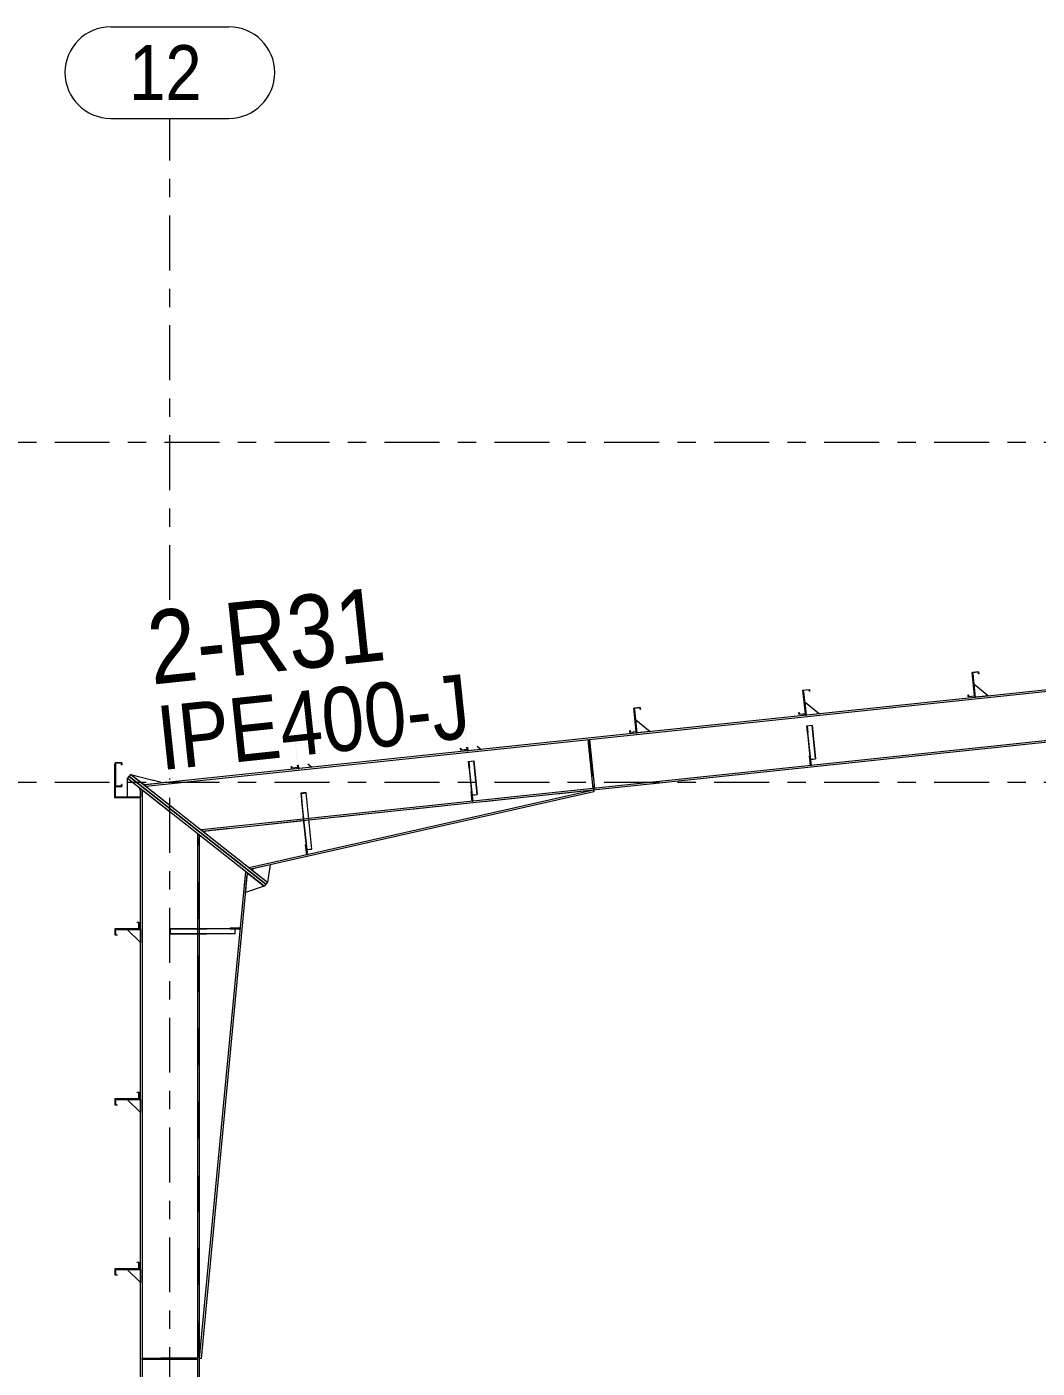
# Model space of a CAD drawing. Header units: millimetres. Extents: x -94 to 729, y -75 to 499.
# Drawn here: x 6.5 to 61.6, y 46.7 to 120 of the extents above; entities that cross this region are included whole.
import ezdxf

# ---------------------------------------------------------------- set-up
doc = ezdxf.new("R2010")
doc.units = ezdxf.units.MM
for name, pattern in [('XKITLINE00', [0]), ('XKITLINE02', [4, 2, -2]), ('XKITLINE03', [6, 3, -1, 1, -1])]:
    doc.linetypes.add(name, pattern=pattern)
for name, color, linetype, lineweight in [('Part', 2, 'Continuous', 0), ('PartMark', 7, 'Continuous', 0), ('S-grid', 1, 'Continuous', 0)]:
    doc.layers.add(name, color=color, linetype=linetype, lineweight=lineweight)
doc.styles.add('ARIAL', font='ARIAL.TTF')

# ---------------------------------------------------------------- blocks, each defined once
blk = doc.blocks.new('*A24')
at = {"layer": 'Part'}
blk.add_hatch(color=3, dxfattribs=at).paths.add_polyline_path([(12.5, 61.809), (12.5, 61.821), (12.607, 61.821), (12.607, 61.464), (11.32, 61.464), (11.32, 61.133), (11.414, 61.133), (11.414, 61.12), (11.307, 61.12), (11.307, 61.477), (12.594, 61.477), (12.594, 61.809)], flags=17)
blk = doc.blocks.new('*A25')
at = {"layer": 'Part'}
blk.add_hatch(color=3, dxfattribs=at).paths.add_polyline_path([(12.5, 61.809), (12.5, 61.821), (12.607, 61.821), (12.607, 61.464), (11.32, 61.464), (11.32, 61.133), (11.414, 61.133), (11.414, 61.12), (11.307, 61.12), (11.307, 61.477), (12.594, 61.477), (12.594, 61.809)], flags=17)
blk = doc.blocks.new('*A28')
at = {"layer": 'Part'}
blk.add_hatch(color=3, dxfattribs=at).paths.add_polyline_path([(12.5, 52.523), (12.5, 52.536), (12.607, 52.536), (12.607, 52.179), (11.32, 52.179), (11.32, 51.847), (11.414, 51.847), (11.414, 51.834), (11.307, 51.834), (11.307, 52.191), (12.594, 52.191), (12.594, 52.523)], flags=17)
blk = doc.blocks.new('*A29')
at = {"layer": 'Part'}
blk.add_hatch(color=3, dxfattribs=at).paths.add_polyline_path([(12.5, 52.523), (12.5, 52.536), (12.607, 52.536), (12.607, 52.179), (11.32, 52.179), (11.32, 51.847), (11.414, 51.847), (11.414, 51.834), (11.307, 51.834), (11.307, 52.191), (12.594, 52.191), (12.594, 52.523)], flags=17)
blk = doc.blocks.new('*A31')
at = {"layer": 'Part'}
blk.add_hatch(color=3, dxfattribs=at).paths.add_polyline_path([(11.307, 78.515), (11.307, 79.815), (11.664, 79.815), (11.664, 79.708), (11.651, 79.708), (11.651, 79.802), (11.32, 79.802), (11.32, 78.528), (11.651, 78.528), (11.651, 78.622), (11.664, 78.622), (11.664, 78.515)], flags=17)
blk = doc.blocks.new('*A32')
at = {"layer": 'Part'}
blk.add_hatch(color=3, dxfattribs=at).paths.add_polyline_path([(21.138, 80.852), (21.494, 80.889), (21.505, 80.783), (21.492, 80.781), (21.482, 80.875), (21.152, 80.84), (21.287, 79.56), (20.932, 79.523), (20.921, 79.629), (20.934, 79.631), (20.944, 79.537), (21.273, 79.572)], flags=17)
blk = doc.blocks.new('*A33')
at = {"layer": 'Part'}
blk.add_hatch(color=3, dxfattribs=at).paths.add_polyline_path([(21.138, 80.852), (21.494, 80.889), (21.505, 80.783), (21.492, 80.781), (21.482, 80.875), (21.152, 80.84), (21.287, 79.56), (20.932, 79.523), (20.921, 79.629), (20.934, 79.631), (20.944, 79.537), (21.273, 79.572)], flags=17)
blk = doc.blocks.new('*A34')
at = {"layer": 'Part'}
blk.add_hatch(color=3, dxfattribs=at).paths.add_polyline_path([(30.373, 81.826), (30.728, 81.863), (30.739, 81.757), (30.726, 81.755), (30.717, 81.849), (30.387, 81.814), (30.522, 80.534), (30.167, 80.497), (30.156, 80.603), (30.168, 80.605), (30.178, 80.511), (30.508, 80.546)], flags=17)
blk = doc.blocks.new('*A35')
at = {"layer": 'Part'}
blk.add_hatch(color=3, dxfattribs=at).paths.add_polyline_path([(30.373, 81.826), (30.728, 81.863), (30.739, 81.757), (30.726, 81.755), (30.717, 81.849), (30.387, 81.814), (30.522, 80.534), (30.167, 80.497), (30.156, 80.603), (30.168, 80.605), (30.178, 80.511), (30.508, 80.546)], flags=17)
blk = doc.blocks.new('*A36')
at = {"layer": 'Part'}
blk.add_hatch(color=3, dxfattribs=at).paths.add_polyline_path([(39.607, 82.8), (39.962, 82.837), (39.974, 82.731), (39.961, 82.729), (39.951, 82.823), (39.621, 82.788), (39.756, 81.508), (39.401, 81.471), (39.39, 81.577), (39.403, 81.579), (39.413, 81.485), (39.742, 81.52)], flags=17)
blk = doc.blocks.new('*A37')
at = {"layer": 'Part'}
blk.add_hatch(color=3, dxfattribs=at).paths.add_polyline_path([(39.607, 82.8), (39.962, 82.837), (39.974, 82.731), (39.961, 82.729), (39.951, 82.823), (39.621, 82.788), (39.756, 81.508), (39.401, 81.471), (39.39, 81.577), (39.403, 81.579), (39.413, 81.485), (39.742, 81.52)], flags=17)
blk = doc.blocks.new('*A38')
at = {"layer": 'Part'}
blk.add_hatch(color=3, dxfattribs=at).paths.add_polyline_path([(14.293, 70.464), (14.293, 70.75), (14.812, 70.75), (14.812, 70.736), (14.319, 70.736), (14.319, 70.464)], flags=17)
blk = doc.blocks.new('*A39')
at = {"layer": 'Part'}
blk.add_hatch(color=3, dxfattribs=at).paths.add_polyline_path([(21.435, 78.157), (21.72, 78.187), (21.722, 78.164), (21.452, 78.135), (21.499, 77.689), (21.485, 77.687)], flags=17)
blk = doc.blocks.new('*A40')
at = {"layer": 'Part'}
blk.add_hatch(color=3, dxfattribs=at).paths.add_polyline_path([(30.591, 79.881), (30.875, 79.911), (30.877, 79.893), (30.607, 79.865), (30.643, 79.523), (30.629, 79.521)], flags=17)
blk = doc.blocks.new('*A41')
at = {"layer": 'Part'}
blk.add_hatch(color=3, dxfattribs=at).paths.add_polyline_path([(12.5, 71.094), (12.5, 71.107), (12.607, 71.107), (12.607, 70.75), (11.32, 70.75), (11.32, 70.419), (11.414, 70.419), (11.414, 70.406), (11.307, 70.406), (11.307, 70.763), (12.594, 70.763), (12.594, 71.094)], flags=17)
blk = doc.blocks.new('*A42')
at = {"layer": 'Part'}
blk.add_hatch(color=3, dxfattribs=at).paths.add_polyline_path([(12.5, 71.094), (12.5, 71.107), (12.607, 71.107), (12.607, 70.75), (11.32, 70.75), (11.32, 70.419), (11.414, 70.419), (11.414, 70.406), (11.307, 70.406), (11.307, 70.763), (12.594, 70.763), (12.594, 71.094)], flags=17)
blk = doc.blocks.new('*A43')
at = {"layer": 'Part'}
blk.add_hatch(color=3, dxfattribs=at).paths.add_polyline_path([(48.842, 83.774), (49.197, 83.811), (49.208, 83.705), (49.195, 83.703), (49.186, 83.797), (48.856, 83.762), (48.991, 82.482), (48.636, 82.445), (48.625, 82.552), (48.637, 82.553), (48.647, 82.459), (48.977, 82.494)], flags=17)
blk = doc.blocks.new('*A44')
at = {"layer": 'Part'}
blk.add_hatch(color=3, dxfattribs=at).paths.add_polyline_path([(48.842, 83.774), (49.197, 83.811), (49.208, 83.705), (49.195, 83.703), (49.186, 83.797), (48.856, 83.762), (48.991, 82.482), (48.636, 82.445), (48.625, 82.552), (48.637, 82.553), (48.647, 82.459), (48.977, 82.494)], flags=17)
blk = doc.blocks.new('*A45')
at = {"layer": 'Part'}
blk.add_hatch(color=3, dxfattribs=at).paths.add_polyline_path([(58.076, 84.748), (58.431, 84.785), (58.443, 84.679), (58.43, 84.677), (58.42, 84.771), (58.09, 84.736), (58.225, 83.456), (57.87, 83.419), (57.859, 83.526), (57.872, 83.527), (57.882, 83.433), (58.211, 83.468)], flags=17)
blk = doc.blocks.new('*A46')
at = {"layer": 'Part'}
blk.add_hatch(color=3, dxfattribs=at).paths.add_polyline_path([(58.076, 84.748), (58.431, 84.785), (58.443, 84.679), (58.43, 84.677), (58.42, 84.771), (58.09, 84.736), (58.225, 83.456), (57.87, 83.419), (57.859, 83.526), (57.872, 83.527), (57.882, 83.433), (58.211, 83.468)], flags=17)
blk = doc.blocks.new('*A59')
at = {"layer": 'Part'}
blk.add_hatch(color=3, dxfattribs=at).paths.add_polyline_path([(49.06, 81.829), (49.344, 81.859), (49.346, 81.841), (49.076, 81.813), (49.112, 81.471), (49.098, 81.469)], flags=17)
blk = doc.blocks.new('*A549')
at = {"layer": 'S-grid', "color": 1, "linetype": 'XKITLINE03', "lineweight": 0}
blk.add_line((-10, 97.321), (97.577, 97.321), dxfattribs=at)
blk = doc.blocks.new('*A550')
at = {"layer": 'S-grid', "color": 1, "linetype": 'XKITLINE03', "lineweight": 0}
blk.add_line((-10, 78.75), (433.443, 78.75), dxfattribs=at)
blk = doc.blocks.new('*A636')
at = {"layer": 'S-grid', "color": 1, "linetype": 'XKITLINE03', "lineweight": 0}
for p, q in [((14.286, 88.705), (14.286, 115.008)), ((14.286, -3.11), (14.286, 78.951))]:
    blk.add_line(p, q, dxfattribs=at)
at = {"layer": 'S-grid', "color": 3, "style": 'ARIAL', "width": 0.85}
blk.add_text('12', height=3, dxfattribs=at).set_placement((12.061, 116.008))
blk = doc.blocks.new('*A637')
at = {"layer": 'Part', "color": 2, "linetype": 'XKITLINE00', "lineweight": 0}
for p, q in [((97.816, 87.56), (12.882, 78.602)), ((97.826, 87.468), (12.987, 78.52)), ((95.461, 84.532), (21.869, 76.77)), ((95.471, 84.44), (21.879, 76.678)), ((98.106, 84.811), (95.745, 84.562)), ((98.116, 84.719), (95.755, 84.47)), ((21.585, 76.74), (15.992, 76.15)), ((21.595, 76.648), (16.096, 76.068))]:
    blk.add_line(p, q, dxfattribs=at)
at = {"layer": 'Part', "color": 7, "linetype": 'XKITLINE02', "lineweight": 0}
for p, q in [((97.816, 87.56), (98.116, 84.719)), ((95.745, 84.562), (95.461, 84.532)), ((95.755, 84.47), (95.471, 84.44)), ((12.882, 78.602), (16.096, 76.068)), ((21.869, 76.77), (21.585, 76.74)), ((21.879, 76.678), (21.595, 76.648))]:
    blk.add_line(p, q, dxfattribs=at)
blk = doc.blocks.new('*A638')
at = {"layer": 'Part', "color": 2, "linetype": 'XKITLINE00', "lineweight": 0}
for p, q in [((12.679, 14.429), (12.679, 78.399)), ((12.779, 78.32), (12.779, 14.429)), ((15.793, 75.943), (15.793, 70.75)), ((15.893, 75.865), (15.893, 70.75)), ((15.793, 70.464), (15.793, 14.429)), ((15.893, 70.464), (15.893, 14.429))]:
    blk.add_line(p, q, dxfattribs=at)
at = {"layer": 'Part', "color": 7, "linetype": 'XKITLINE02', "lineweight": 0}
for p, q in [((12.679, 78.399), (15.893, 75.865)), ((15.793, 70.75), (15.793, 70.464)), ((15.893, 70.75), (15.893, 70.464)), ((15.893, 14.429), (12.679, 14.429))]:
    blk.add_line(p, q, dxfattribs=at)
blk = doc.blocks.new('*A639')
at = {"layer": 'Part', "color": 2, "linetype": 'XKITLINE00', "lineweight": 0}
for p, q in [((15.975, 75.8), (15.893, 75.76)), ((18.417, 73.875), (15.893, 47.293)), ((18.511, 73.801), (15.992, 47.284)), ((15.893, 47.293), (15.992, 47.284))]:
    blk.add_line(p, q, dxfattribs=at)
at = {"layer": 'Part', "color": 7, "linetype": 'XKITLINE02', "lineweight": 0}
for p, q in [((15.893, 75.76), (15.976, 75.799)), ((15.893, 47.293), (15.893, 75.76)), ((15.977, 75.8), (15.975, 75.8)), ((15.976, 75.799), (15.977, 75.8)), ((18.511, 73.801), (15.976, 75.799)), ((18.417, 73.875), (15.977, 75.8))]:
    blk.add_line(p, q, dxfattribs=at)
blk = doc.blocks.new('*A641')
at = {"layer": 'Part', "color": 2, "linetype": 'XKITLINE00', "lineweight": 0}
for p, q in [((58.134, 84.668), (58.098, 84.664)), ((58.268, 83.389), (58.134, 84.668)), ((58.225, 83.456), (58.233, 83.385))]:
    blk.add_line(p, q, dxfattribs=at)
at = {"layer": 'Part', "color": 7, "linetype": 'XKITLINE02', "lineweight": 0}
for p, q in [((58.098, 84.664), (58.225, 83.456)), ((58.233, 83.385), (58.268, 83.389))]:
    blk.add_line(p, q, dxfattribs=at)
blk = doc.blocks.new('*A642')
at = {"layer": 'Part', "color": 2, "linetype": 'XKITLINE00', "lineweight": 0}
blk.add_line((58.194, 84.099), (58.979, 83.464), dxfattribs=at)
at = {"layer": 'Part', "color": 7, "linetype": 'XKITLINE02', "lineweight": 0}
for p, q in [((58.268, 83.389), (58.194, 84.099)), ((58.979, 83.464), (58.268, 83.389))]:
    blk.add_line(p, q, dxfattribs=at)
blk = doc.blocks.new('*A686')
at = {"layer": 'Part', "color": 2, "linetype": 'XKITLINE00', "lineweight": 0}
for p, q in [((12.5, 61.821), (12.607, 61.821)), ((12.5, 61.809), (12.5, 61.821)), ((12.594, 61.809), (12.5, 61.809)), ((12.594, 61.477), (12.594, 61.809)), ((12.607, 61.821), (12.607, 61.464)), ((11.307, 61.12), (11.307, 61.477)), ((11.307, 61.477), (12.594, 61.477)), ((11.414, 61.12), (11.307, 61.12)), ((12.607, 61.464), (11.32, 61.464)), ((11.32, 61.464), (11.32, 61.133)), ((11.32, 61.133), (11.414, 61.133)), ((11.414, 61.133), (11.414, 61.12))]:
    blk.add_line(p, q, dxfattribs=at)
blk = doc.blocks.new('*A687')
at = {"layer": 'Part', "color": 2, "linetype": 'XKITLINE00', "lineweight": 0}
for p, q in [((12.5, 61.821), (12.607, 61.821)), ((12.5, 61.809), (12.5, 61.821)), ((12.594, 61.809), (12.5, 61.809)), ((12.594, 61.477), (12.594, 61.809)), ((12.607, 61.821), (12.607, 61.464)), ((11.307, 61.12), (11.307, 61.477)), ((11.307, 61.477), (12.594, 61.477)), ((11.414, 61.12), (11.307, 61.12)), ((12.607, 61.464), (11.32, 61.464)), ((11.32, 61.464), (11.32, 61.133)), ((11.32, 61.133), (11.414, 61.133)), ((11.414, 61.133), (11.414, 61.12))]:
    blk.add_line(p, q, dxfattribs=at)
blk = doc.blocks.new('*A690')
at = {"layer": 'Part', "color": 2, "linetype": 'XKITLINE00', "lineweight": 0}
for p, q in [((11.307, 51.834), (11.307, 52.191)), ((11.307, 52.191), (12.594, 52.191)), ((12.607, 52.179), (11.32, 52.179)), ((11.32, 52.179), (11.32, 51.847)), ((12.5, 52.536), (12.607, 52.536)), ((12.5, 52.523), (12.5, 52.536)), ((12.594, 52.523), (12.5, 52.523)), ((12.594, 52.191), (12.594, 52.523)), ((12.607, 52.536), (12.607, 52.179)), ((11.414, 51.834), (11.307, 51.834)), ((11.32, 51.847), (11.414, 51.847)), ((11.414, 51.847), (11.414, 51.834))]:
    blk.add_line(p, q, dxfattribs=at)
blk = doc.blocks.new('*A691')
at = {"layer": 'Part', "color": 2, "linetype": 'XKITLINE00', "lineweight": 0}
for p, q in [((11.307, 51.834), (11.307, 52.191)), ((11.307, 52.191), (12.594, 52.191)), ((12.607, 52.179), (11.32, 52.179)), ((11.32, 52.179), (11.32, 51.847)), ((12.5, 52.536), (12.607, 52.536)), ((12.5, 52.523), (12.5, 52.536)), ((12.594, 52.523), (12.5, 52.523)), ((12.594, 52.191), (12.594, 52.523)), ((12.607, 52.536), (12.607, 52.179)), ((11.414, 51.834), (11.307, 51.834)), ((11.32, 51.847), (11.414, 51.847)), ((11.414, 51.847), (11.414, 51.834))]:
    blk.add_line(p, q, dxfattribs=at)
blk = doc.blocks.new('*A692')
at = {"layer": 'Part', "color": 7, "linetype": 'XKITLINE02', "lineweight": 0}
for p, q in [((15.793, 47.293), (12.779, 47.293)), ((12.779, 47.222), (12.779, 47.293)), ((15.793, 47.222), (12.779, 47.222)), ((12.886, 47.293), (12.886, 47.222)), ((15.686, 47.222), (15.686, 47.293)), ((15.793, 47.293), (15.793, 47.222))]:
    blk.add_line(p, q, dxfattribs=at)
blk = doc.blocks.new('*A693')
at = {"layer": 'Part', "color": 2, "linetype": 'XKITLINE00', "lineweight": 0}
for p, q in [((12.779, 47.293), (15.793, 47.293)), ((15.793, 47.222), (12.779, 47.222))]:
    blk.add_line(p, q, dxfattribs=at)
at = {"layer": 'Part', "color": 7, "linetype": 'XKITLINE02', "lineweight": 0}
for p, q in [((12.779, 47.222), (12.779, 47.293)), ((12.886, 47.222), (12.886, 47.293)), ((15.686, 47.222), (15.686, 47.293)), ((15.793, 47.293), (15.793, 47.222))]:
    blk.add_line(p, q, dxfattribs=at)
blk = doc.blocks.new('*A694')
at = {"layer": 'Part', "color": 2, "linetype": 'XKITLINE00', "lineweight": 0}
for p, q in [((11.393, 52.179), (11.393, 52.143)), ((11.393, 52.143), (12.679, 52.143)), ((12.679, 52.179), (12.607, 52.179))]:
    blk.add_line(p, q, dxfattribs=at)
at = {"layer": 'Part', "color": 7, "linetype": 'XKITLINE02', "lineweight": 0}
for p, q in [((12.607, 52.179), (11.393, 52.179)), ((12.679, 52.143), (12.679, 52.179))]:
    blk.add_line(p, q, dxfattribs=at)
blk = doc.blocks.new('*A699')
at = {"layer": 'Part', "color": 2, "linetype": 'XKITLINE00', "lineweight": 0}
blk.add_line((12.679, 51.429), (11.964, 52.143), dxfattribs=at)
at = {"layer": 'Part', "color": 7, "linetype": 'XKITLINE02', "lineweight": 0}
for p, q in [((11.964, 52.143), (12.679, 52.143)), ((12.679, 52.143), (12.679, 51.429))]:
    blk.add_line(p, q, dxfattribs=at)
blk = doc.blocks.new('*A700')
at = {"layer": 'Part', "color": 2, "linetype": 'XKITLINE00', "lineweight": 0}
for p, q in [((11.393, 61.464), (11.393, 61.429)), ((11.393, 61.429), (12.679, 61.429)), ((12.679, 61.464), (12.607, 61.464))]:
    blk.add_line(p, q, dxfattribs=at)
at = {"layer": 'Part', "color": 7, "linetype": 'XKITLINE02', "lineweight": 0}
for p, q in [((12.607, 61.464), (11.393, 61.464)), ((12.679, 61.429), (12.679, 61.464))]:
    blk.add_line(p, q, dxfattribs=at)
blk = doc.blocks.new('*A701')
at = {"layer": 'Part', "color": 2, "linetype": 'XKITLINE00', "lineweight": 0}
blk.add_line((12.679, 60.714), (11.964, 61.429), dxfattribs=at)
at = {"layer": 'Part', "color": 7, "linetype": 'XKITLINE02', "lineweight": 0}
for p, q in [((11.964, 61.429), (12.679, 61.429)), ((12.679, 61.429), (12.679, 60.714))]:
    blk.add_line(p, q, dxfattribs=at)
blk = doc.blocks.new('*A705')
at = {"layer": 'Part', "color": 2, "linetype": 'XKITLINE00', "lineweight": 0}
for p, q in [((12.5, 71.107), (12.607, 71.107)), ((12.5, 71.094), (12.5, 71.107)), ((12.594, 71.094), (12.5, 71.094)), ((12.594, 70.763), (12.594, 71.094)), ((12.607, 71.107), (12.607, 70.75)), ((11.307, 70.406), (11.307, 70.763)), ((11.307, 70.763), (12.594, 70.763)), ((11.414, 70.406), (11.307, 70.406)), ((12.607, 70.75), (11.32, 70.75)), ((11.32, 70.75), (11.32, 70.419)), ((11.32, 70.419), (11.414, 70.419)), ((11.414, 70.419), (11.414, 70.406))]:
    blk.add_line(p, q, dxfattribs=at)
blk = doc.blocks.new('*A706')
at = {"layer": 'Part', "color": 7, "linetype": 'XKITLINE02', "lineweight": 0}
for p, q in [((11.307, 79.815), (11.307, 78.515)), ((11.664, 79.815), (11.307, 79.815)), ((11.32, 78.528), (11.32, 79.802)), ((11.32, 79.802), (11.651, 79.802)), ((11.651, 79.802), (11.651, 79.708)), ((11.651, 79.708), (11.664, 79.708)), ((11.664, 79.708), (11.664, 79.815)), ((11.307, 78.515), (11.664, 78.515)), ((11.651, 78.528), (11.32, 78.528)), ((11.664, 78.622), (11.651, 78.622)), ((11.651, 78.622), (11.651, 78.528)), ((11.664, 78.515), (11.664, 78.622))]:
    blk.add_line(p, q, dxfattribs=at)
blk = doc.blocks.new('*A707')
at = {"layer": 'Part', "color": 2, "linetype": 'XKITLINE00', "lineweight": 0}
for p, q in [((11.307, 78.515), (11.307, 79.815)), ((11.307, 79.815), (11.664, 79.815)), ((11.651, 79.802), (11.32, 79.802)), ((11.32, 79.802), (11.32, 78.528)), ((11.651, 79.708), (11.651, 79.802)), ((11.664, 79.708), (11.651, 79.708)), ((11.664, 79.815), (11.664, 79.708)), ((11.664, 78.515), (11.307, 78.515)), ((11.32, 78.528), (11.651, 78.528)), ((11.651, 78.528), (11.651, 78.622)), ((11.651, 78.622), (11.664, 78.622)), ((11.664, 78.622), (11.664, 78.515))]:
    blk.add_line(p, q, dxfattribs=at)
blk = doc.blocks.new('*A708')
at = {"layer": 'Part', "color": 2, "linetype": 'XKITLINE00', "lineweight": 0}
for p, q in [((12.678, 77.943), (11.271, 77.943)), ((11.271, 77.943), (11.271, 77.908)), ((11.271, 77.908), (12.678, 77.908)), ((12.678, 77.908), (12.678, 77.943))]:
    blk.add_line(p, q, dxfattribs=at)
blk = doc.blocks.new('*A709')
at = {"layer": 'Part', "color": 2, "linetype": 'XKITLINE00', "lineweight": 0}
for p, q in [((11.307, 79.729), (11.271, 79.729)), ((11.271, 79.729), (11.271, 77.943)), ((11.307, 78.515), (11.307, 77.943)), ((11.307, 77.943), (11.271, 77.943))]:
    blk.add_line(p, q, dxfattribs=at)
at = {"layer": 'Part', "color": 7, "linetype": 'XKITLINE02', "lineweight": 0}
blk.add_line((11.307, 78.515), (11.307, 79.729), dxfattribs=at)
blk = doc.blocks.new('*A710')
at = {"layer": 'Part', "color": 2, "linetype": 'XKITLINE00', "lineweight": 0}
for p, q in [((11.982, 77.943), (11.982, 78.948)), ((12.594, 78.465), (12.679, 78.291))]:
    blk.add_line(p, q, dxfattribs=at)
at = {"layer": 'Part', "color": 7, "linetype": 'XKITLINE02', "lineweight": 0}
for p, q in [((12.594, 78.465), (11.982, 78.948)), ((12.678, 77.943), (11.982, 77.943)), ((12.679, 78.291), (12.678, 77.943))]:
    blk.add_line(p, q, dxfattribs=at)
blk = doc.blocks.new('*A711')
at = {"layer": 'Part', "color": 2, "linetype": 'XKITLINE00', "lineweight": 0}
blk.add_line((12.679, 70), (11.964, 70.714), dxfattribs=at)
at = {"layer": 'Part', "color": 7, "linetype": 'XKITLINE02', "lineweight": 0}
for p, q in [((11.964, 70.714), (12.679, 70.714)), ((12.679, 70.714), (12.679, 70))]:
    blk.add_line(p, q, dxfattribs=at)
blk = doc.blocks.new('*A712')
at = {"layer": 'Part', "color": 2, "linetype": 'XKITLINE00', "lineweight": 0}
for p, q in [((11.393, 70.75), (11.393, 70.714)), ((11.393, 70.714), (12.679, 70.714)), ((12.679, 70.75), (12.607, 70.75))]:
    blk.add_line(p, q, dxfattribs=at)
at = {"layer": 'Part', "color": 7, "linetype": 'XKITLINE02', "lineweight": 0}
for p, q in [((12.607, 70.75), (11.393, 70.75)), ((12.679, 70.714), (12.679, 70.75))]:
    blk.add_line(p, q, dxfattribs=at)
blk = doc.blocks.new('*A713')
at = {"layer": 'Part', "color": 2, "linetype": 'XKITLINE00', "lineweight": 0}
for p, q in [((12.158, 79.172), (13.357, 78.866)), ((12.989, 78.613), (12.798, 78.668)), ((13.357, 78.866), (13.391, 78.857)), ((13.391, 78.857), (13.948, 78.714))]:
    blk.add_line(p, q, dxfattribs=at)
at = {"layer": 'Part', "color": 7, "linetype": 'XKITLINE02', "lineweight": 0}
for p, q in [((12.798, 78.668), (12.158, 79.172)), ((13.948, 78.714), (12.989, 78.613))]:
    blk.add_line(p, q, dxfattribs=at)
blk = doc.blocks.new('*A714')
at = {"layer": 'Part', "color": 2, "linetype": 'XKITLINE00', "lineweight": 0}
for p, q in [((20.921, 79.629), (20.934, 79.631)), ((20.932, 79.523), (20.921, 79.629)), ((21.287, 79.56), (20.932, 79.523)), ((20.934, 79.631), (20.944, 79.537)), ((20.944, 79.537), (21.273, 79.572)), ((21.273, 79.572), (21.261, 79.687)), ((21.274, 79.688), (21.287, 79.56))]:
    blk.add_line(p, q, dxfattribs=at)
blk = doc.blocks.new('*A715')
at = {"layer": 'Part', "color": 2, "linetype": 'XKITLINE00', "lineweight": 0}
for p, q in [((20.921, 79.629), (20.934, 79.631)), ((20.932, 79.523), (20.921, 79.629)), ((21.287, 79.56), (20.932, 79.523)), ((20.934, 79.631), (20.944, 79.537)), ((20.944, 79.537), (21.273, 79.572)), ((21.273, 79.572), (21.261, 79.687)), ((21.274, 79.688), (21.287, 79.56))]:
    blk.add_line(p, q, dxfattribs=at)
blk = doc.blocks.new('*A716')
at = {"layer": 'Part', "color": 2, "linetype": 'XKITLINE00', "lineweight": 0}
for p, q in [((30.156, 80.603), (30.168, 80.605)), ((30.167, 80.497), (30.156, 80.603)), ((30.168, 80.605), (30.178, 80.511)), ((30.508, 80.546), (30.496, 80.661)), ((30.508, 80.662), (30.522, 80.534)), ((30.522, 80.534), (30.167, 80.497)), ((30.178, 80.511), (30.508, 80.546))]:
    blk.add_line(p, q, dxfattribs=at)
blk = doc.blocks.new('*A717')
at = {"layer": 'Part', "color": 2, "linetype": 'XKITLINE00', "lineweight": 0}
for p, q in [((30.156, 80.603), (30.168, 80.605)), ((30.167, 80.497), (30.156, 80.603)), ((30.168, 80.605), (30.178, 80.511)), ((30.508, 80.546), (30.496, 80.661)), ((30.508, 80.662), (30.522, 80.534)), ((30.522, 80.534), (30.167, 80.497)), ((30.178, 80.511), (30.508, 80.546))]:
    blk.add_line(p, q, dxfattribs=at)
blk = doc.blocks.new('*A718')
at = {"layer": 'Part', "color": 2, "linetype": 'XKITLINE00', "lineweight": 0}
for p, q in [((39.607, 82.8), (39.962, 82.837)), ((39.742, 81.52), (39.607, 82.8)), ((39.951, 82.823), (39.621, 82.788)), ((39.621, 82.788), (39.756, 81.508)), ((39.961, 82.729), (39.951, 82.823)), ((39.962, 82.837), (39.974, 82.731)), ((39.974, 82.731), (39.961, 82.729)), ((39.39, 81.577), (39.403, 81.579)), ((39.401, 81.471), (39.39, 81.577)), ((39.756, 81.508), (39.401, 81.471)), ((39.403, 81.579), (39.413, 81.485)), ((39.413, 81.485), (39.742, 81.52))]:
    blk.add_line(p, q, dxfattribs=at)
blk = doc.blocks.new('*A719')
at = {"layer": 'Part', "color": 2, "linetype": 'XKITLINE00', "lineweight": 0}
for p, q in [((39.607, 82.8), (39.962, 82.837)), ((39.742, 81.52), (39.607, 82.8)), ((39.951, 82.823), (39.621, 82.788)), ((39.621, 82.788), (39.756, 81.508)), ((39.961, 82.729), (39.951, 82.823)), ((39.962, 82.837), (39.974, 82.731)), ((39.974, 82.731), (39.961, 82.729)), ((39.39, 81.577), (39.403, 81.579)), ((39.401, 81.471), (39.39, 81.577)), ((39.756, 81.508), (39.401, 81.471)), ((39.403, 81.579), (39.413, 81.485)), ((39.413, 81.485), (39.742, 81.52))]:
    blk.add_line(p, q, dxfattribs=at)
blk = doc.blocks.new('*A720')
at = {"layer": 'Part', "color": 7, "linetype": 'XKITLINE02', "lineweight": 0}
for p, q in [((37.407, 78.316), (16.202, 76.079)), ((16.179, 76.003), (18.714, 74.004))]:
    blk.add_line(p, q, dxfattribs=at)
at = {"layer": 'Part', "color": 2, "linetype": 'XKITLINE00', "lineweight": 0}
for p, q in [((37.407, 78.316), (18.621, 74.078)), ((37.427, 78.225), (18.714, 74.004)), ((37.407, 78.316), (37.427, 78.225)), ((16.202, 76.079), (16.179, 76.003))]:
    blk.add_line(p, q, dxfattribs=at)
blk = doc.blocks.new('*A721')
at = {"layer": 'Part', "color": 2, "linetype": 'XKITLINE00', "lineweight": 0}
for p, q in [((14.293, 70.464), (14.293, 70.75)), ((17.746, 70.75), (14.293, 70.75)), ((17.857, 70.464), (14.293, 70.464)), ((18.006, 70.736), (14.319, 70.736)), ((14.319, 70.464), (14.319, 70.736)), ((14.812, 70.75), (14.812, 70.736)), ((17.857, 70.464), (17.857, 70.736)), ((18.006, 70.75), (18.006, 70.736))]:
    blk.add_line(p, q, dxfattribs=at)
at = {"layer": 'Part', "color": 7, "linetype": 'XKITLINE02', "lineweight": 0}
for p, q in [((17.746, 70.75), (18.006, 70.75)), ((17.849, 70.464), (17.849, 70.75))]:
    blk.add_line(p, q, dxfattribs=at)
blk = doc.blocks.new('*A722')
at = {"layer": 'Part', "color": 7, "linetype": 'XKITLINE02', "lineweight": 0}
for p, q in [((18.006, 70.75), (14.293, 70.75)), ((14.293, 70.464), (17.857, 70.464)), ((14.319, 70.736), (18.006, 70.736)), ((17.849, 70.464), (17.849, 70.75)), ((17.857, 70.464), (17.857, 70.736)), ((18.006, 70.736), (18.006, 70.75))]:
    blk.add_line(p, q, dxfattribs=at)
blk = doc.blocks.new('*A723')
at = {"layer": 'Part', "color": 2, "linetype": 'XKITLINE00', "lineweight": 0}
for p, q in [((12.07, 79.06), (12.158, 79.172)), ((12.158, 79.172), (19.619, 73.291)), ((19.531, 73.179), (12.07, 79.06)), ((19.619, 73.291), (19.531, 73.179))]:
    blk.add_line(p, q, dxfattribs=at)
blk = doc.blocks.new('*A724')
at = {"layer": 'Part', "color": 2, "linetype": 'XKITLINE00', "lineweight": 0}
for p, q in [((11.982, 78.948), (12.07, 79.06)), ((19.442, 73.067), (11.982, 78.948)), ((12.07, 79.06), (19.531, 73.179)), ((19.531, 73.179), (19.442, 73.067))]:
    blk.add_line(p, q, dxfattribs=at)
blk = doc.blocks.new('*A725')
at = {"layer": 'Part', "color": 2, "linetype": 'XKITLINE00', "lineweight": 0}
for p, q in [((21.72, 78.187), (21.435, 78.157)), ((21.435, 78.157), (21.752, 75.152)), ((21.452, 78.135), (21.722, 78.164)), ((21.452, 78.135), (21.499, 77.689)), ((21.499, 77.689), (21.485, 77.687)), ((21.793, 74.908), (21.499, 77.689)), ((22.045, 75.1), (21.72, 78.187)), ((21.775, 75.071), (22.045, 75.1)), ((21.778, 74.907), (21.793, 74.908))]:
    blk.add_line(p, q, dxfattribs=at)
at = {"layer": 'Part', "color": 7, "linetype": 'XKITLINE02', "lineweight": 0}
for p, q in [((21.752, 75.152), (21.778, 74.907)), ((21.76, 75.079), (22.044, 75.108))]:
    blk.add_line(p, q, dxfattribs=at)
blk = doc.blocks.new('*A726')
at = {"layer": 'Part', "color": 7, "linetype": 'XKITLINE02', "lineweight": 0}
for p, q in [((21.778, 74.907), (21.435, 78.157)), ((21.793, 74.908), (21.452, 78.135)), ((22.045, 75.1), (21.72, 78.187)), ((21.76, 75.079), (22.044, 75.108)), ((21.775, 75.071), (22.045, 75.1)), ((21.778, 74.907), (21.793, 74.908))]:
    blk.add_line(p, q, dxfattribs=at)
blk = doc.blocks.new('*A727')
at = {"layer": 'Part', "color": 7, "linetype": 'XKITLINE02', "lineweight": 0}
for p, q in [((21.734, 75.326), (21.699, 75.322)), ((21.699, 75.322), (21.755, 74.789)), ((21.79, 74.793), (21.734, 75.326)), ((21.744, 74.896), (21.779, 74.9)), ((21.755, 74.789), (21.79, 74.793))]:
    blk.add_line(p, q, dxfattribs=at)
blk = doc.blocks.new('*A728')
at = {"layer": 'Part', "color": 7, "linetype": 'XKITLINE02', "lineweight": 0}
for p, q in [((21.274, 79.688), (21.287, 79.56)), ((21.295, 79.489), (21.33, 79.493))]:
    blk.add_line(p, q, dxfattribs=at)
at = {"layer": 'Part', "color": 2, "linetype": 'XKITLINE00', "lineweight": 0}
for p, q in [((21.287, 79.56), (21.295, 79.489)), ((21.33, 79.493), (21.31, 79.692))]:
    blk.add_line(p, q, dxfattribs=at)
blk = doc.blocks.new('*A729')
at = {"layer": 'Part', "color": 2, "linetype": 'XKITLINE00', "lineweight": 0}
for p, q in [((21.699, 75.322), (21.734, 75.326)), ((21.755, 74.789), (21.699, 75.322)), ((21.752, 75.152), (21.79, 74.793)), ((21.79, 74.793), (21.755, 74.789))]:
    blk.add_line(p, q, dxfattribs=at)
at = {"layer": 'Part', "color": 7, "linetype": 'XKITLINE02', "lineweight": 0}
for p, q in [((21.734, 75.326), (21.752, 75.152)), ((21.744, 74.896), (21.779, 74.9))]:
    blk.add_line(p, q, dxfattribs=at)
blk = doc.blocks.new('*A730')
at = {"layer": 'Part', "color": 7, "linetype": 'XKITLINE02', "lineweight": 0}
for p, q in [((21.33, 79.493), (21.31, 79.692)), ((22.041, 79.568), (21.33, 79.493))]:
    blk.add_line(p, q, dxfattribs=at)
at = {"layer": 'Part', "color": 2, "linetype": 'XKITLINE00', "lineweight": 0}
blk.add_line((21.821, 79.746), (22.041, 79.568), dxfattribs=at)
blk = doc.blocks.new('*A731')
at = {"layer": 'Part', "color": 7, "linetype": 'XKITLINE02', "lineweight": 0}
for p, q in [((18.122, 70.786), (17.586, 70.786)), ((17.586, 70.786), (17.586, 70.75)), ((17.586, 70.75), (18.122, 70.75)), ((18.014, 70.75), (18.014, 70.786)), ((18.122, 70.75), (18.122, 70.786))]:
    blk.add_line(p, q, dxfattribs=at)
blk = doc.blocks.new('*A732')
at = {"layer": 'Part', "color": 2, "linetype": 'XKITLINE00', "lineweight": 0}
for p, q in [((17.586, 70.786), (17.586, 70.75)), ((18.122, 70.786), (17.586, 70.786)), ((18.12, 70.75), (17.746, 70.75)), ((18.122, 70.786), (18.122, 70.763))]:
    blk.add_line(p, q, dxfattribs=at)
at = {"layer": 'Part', "color": 7, "linetype": 'XKITLINE02', "lineweight": 0}
for p, q in [((17.746, 70.75), (17.586, 70.75)), ((18.014, 70.75), (18.014, 70.786)), ((18.122, 70.75), (18.12, 70.75)), ((18.122, 70.75), (18.12, 70.75)), ((18.122, 70.763), (18.122, 70.75))]:
    blk.add_line(p, q, dxfattribs=at)
blk = doc.blocks.new('*A733')
at = {"layer": 'Part', "color": 7, "linetype": 'XKITLINE02', "lineweight": 0}
for p, q in [((18.409, 72.734), (18.5, 73.694)), ((18.595, 73.735), (19.442, 73.067))]:
    blk.add_line(p, q, dxfattribs=at)
at = {"layer": 'Part', "color": 2, "linetype": 'XKITLINE00', "lineweight": 0}
for p, q in [((18.5, 73.694), (18.595, 73.735)), ((19.442, 73.067), (18.409, 72.734))]:
    blk.add_line(p, q, dxfattribs=at)
blk = doc.blocks.new('*A734')
at = {"layer": 'Part', "color": 2, "linetype": 'XKITLINE00', "lineweight": 0}
for p, q in [((18.819, 74.028), (18.799, 73.938)), ((19.76, 74.24), (19.619, 73.291))]:
    blk.add_line(p, q, dxfattribs=at)
at = {"layer": 'Part', "color": 7, "linetype": 'XKITLINE02', "lineweight": 0}
for p, q in [((19.76, 74.24), (18.819, 74.028)), ((18.799, 73.938), (19.619, 73.291))]:
    blk.add_line(p, q, dxfattribs=at)
blk = doc.blocks.new('*A735')
at = {"layer": 'Part', "color": 2, "linetype": 'XKITLINE00', "lineweight": 0}
for p, q in [((30.728, 78.243), (30.763, 78.247)), ((30.784, 77.711), (30.728, 78.243)), ((30.787, 78.024), (30.819, 77.714))]:
    blk.add_line(p, q, dxfattribs=at)
at = {"layer": 'Part', "color": 7, "linetype": 'XKITLINE02', "lineweight": 0}
for p, q in [((30.763, 78.247), (30.787, 78.024)), ((30.773, 77.817), (30.808, 77.821)), ((30.819, 77.714), (30.784, 77.711))]:
    blk.add_line(p, q, dxfattribs=at)
blk = doc.blocks.new('*A736')
at = {"layer": 'Part', "color": 7, "linetype": 'XKITLINE02', "lineweight": 0}
for p, q in [((30.565, 80.467), (30.544, 80.666)), ((31.275, 80.542), (30.565, 80.467))]:
    blk.add_line(p, q, dxfattribs=at)
at = {"layer": 'Part', "color": 2, "linetype": 'XKITLINE00', "lineweight": 0}
blk.add_line((31.055, 80.72), (31.275, 80.542), dxfattribs=at)
blk = doc.blocks.new('*A737')
at = {"layer": 'Part', "color": 7, "linetype": 'XKITLINE02', "lineweight": 0}
for p, q in [((30.508, 80.662), (30.522, 80.534)), ((30.529, 80.463), (30.565, 80.467))]:
    blk.add_line(p, q, dxfattribs=at)
at = {"layer": 'Part', "color": 2, "linetype": 'XKITLINE00', "lineweight": 0}
for p, q in [((30.565, 80.467), (30.544, 80.666)), ((30.522, 80.534), (30.529, 80.463))]:
    blk.add_line(p, q, dxfattribs=at)
blk = doc.blocks.new('*A738')
at = {"layer": 'Part', "color": 7, "linetype": 'XKITLINE02', "lineweight": 0}
for p, q in [((30.763, 78.247), (30.728, 78.243)), ((30.728, 78.243), (30.784, 77.711)), ((30.819, 77.714), (30.763, 78.247)), ((30.773, 77.817), (30.808, 77.821)), ((30.784, 77.711), (30.819, 77.714))]:
    blk.add_line(p, q, dxfattribs=at)
blk = doc.blocks.new('*A739')
at = {"layer": 'Part', "color": 7, "linetype": 'XKITLINE02', "lineweight": 0}
for p, q in [((30.807, 77.834), (30.591, 79.881)), ((30.821, 77.836), (30.607, 79.865)), ((31.068, 78.077), (30.875, 79.911)), ((30.783, 78.058), (31.067, 78.088)), ((30.799, 78.049), (31.068, 78.077)), ((30.807, 77.834), (30.821, 77.836))]:
    blk.add_line(p, q, dxfattribs=at)
blk = doc.blocks.new('*A740')
at = {"layer": 'Part', "color": 2, "linetype": 'XKITLINE00', "lineweight": 0}
for p, q in [((30.591, 79.881), (30.875, 79.911)), ((30.629, 79.521), (30.591, 79.881)), ((30.877, 79.893), (30.607, 79.865)), ((30.607, 79.865), (30.643, 79.523)), ((30.875, 79.911), (31.068, 78.077)), ((30.643, 79.523), (30.629, 79.521)), ((30.629, 79.521), (30.787, 78.024)), ((30.821, 77.836), (30.643, 79.523)), ((30.799, 78.049), (31.068, 78.077)), ((30.807, 77.834), (30.821, 77.836))]:
    blk.add_line(p, q, dxfattribs=at)
at = {"layer": 'Part', "color": 7, "linetype": 'XKITLINE02', "lineweight": 0}
for p, q in [((30.783, 78.058), (31.067, 78.088)), ((30.787, 78.024), (30.807, 77.834))]:
    blk.add_line(p, q, dxfattribs=at)
blk = doc.blocks.new('*A741')
at = {"layer": 'Part', "color": 2, "linetype": 'XKITLINE00', "lineweight": 0}
blk.add_line((39.725, 82.151), (40.51, 81.516), dxfattribs=at)
at = {"layer": 'Part', "color": 7, "linetype": 'XKITLINE02', "lineweight": 0}
for p, q in [((39.799, 81.441), (39.725, 82.151)), ((40.51, 81.516), (39.799, 81.441))]:
    blk.add_line(p, q, dxfattribs=at)
blk = doc.blocks.new('*A742')
at = {"layer": 'Part', "color": 2, "linetype": 'XKITLINE00', "lineweight": 0}
for p, q in [((39.665, 82.72), (39.629, 82.716)), ((39.799, 81.441), (39.665, 82.72)), ((39.756, 81.508), (39.764, 81.437))]:
    blk.add_line(p, q, dxfattribs=at)
at = {"layer": 'Part', "color": 7, "linetype": 'XKITLINE02', "lineweight": 0}
for p, q in [((39.629, 82.716), (39.756, 81.508)), ((39.764, 81.437), (39.799, 81.441))]:
    blk.add_line(p, q, dxfattribs=at)
blk = doc.blocks.new('*A743')
at = {"layer": 'Part', "color": 7, "linetype": 'XKITLINE02', "lineweight": 0}
for p, q in [((37.117, 81.065), (37.188, 81.072)), ((37.117, 81.065), (37.397, 78.408)), ((37.128, 80.958), (37.199, 80.966)), ((37.188, 81.072), (37.468, 78.416)), ((37.457, 78.522), (37.386, 78.515)), ((37.468, 78.416), (37.397, 78.408))]:
    blk.add_line(p, q, dxfattribs=at)
blk = doc.blocks.new('*A744')
at = {"layer": 'Part', "color": 7, "linetype": 'XKITLINE02', "lineweight": 0}
for p, q in [((37.117, 81.065), (37.188, 81.072)), ((37.128, 80.958), (37.199, 80.966)), ((37.386, 78.515), (37.457, 78.522)), ((37.397, 78.408), (37.468, 78.416))]:
    blk.add_line(p, q, dxfattribs=at)
at = {"layer": 'Part', "color": 2, "linetype": 'XKITLINE00', "lineweight": 0}
for p, q in [((37.397, 78.408), (37.117, 81.065)), ((37.188, 81.072), (37.468, 78.416))]:
    blk.add_line(p, q, dxfattribs=at)
blk = doc.blocks.new('*A747')
at = {"layer": 'Part', "color": 2, "linetype": 'XKITLINE00', "lineweight": 0}
for p, q in [((12.5, 71.107), (12.607, 71.107)), ((12.5, 71.094), (12.5, 71.107)), ((12.594, 71.094), (12.5, 71.094)), ((12.594, 70.763), (12.594, 71.094)), ((12.607, 71.107), (12.607, 70.75)), ((11.307, 70.406), (11.307, 70.763)), ((11.307, 70.763), (12.594, 70.763)), ((11.414, 70.406), (11.307, 70.406)), ((12.607, 70.75), (11.32, 70.75)), ((11.32, 70.75), (11.32, 70.419)), ((11.32, 70.419), (11.414, 70.419)), ((11.414, 70.419), (11.414, 70.406))]:
    blk.add_line(p, q, dxfattribs=at)
blk = doc.blocks.new('*A748')
at = {"layer": 'S-grid', "color": 1, "linetype": 'XKITLINE00', "lineweight": 0}
for p, q in [((11.061, 120.008), (17.511, 120.008)), ((11.061, 115.008), (17.511, 115.008))]:
    blk.add_line(p, q, dxfattribs=at)
for centre, start, end in [((11.061, 117.508), 90, 270), ((17.511, 117.508), 270, 90)]:
    blk.add_arc(centre, 2.5, start, end, dxfattribs=at)
blk = doc.blocks.new('*A749')
at = {"layer": 'Part', "color": 2, "linetype": 'XKITLINE00', "lineweight": 0}
for p, q in [((48.842, 83.774), (49.197, 83.811)), ((48.977, 82.494), (48.842, 83.774)), ((49.186, 83.797), (48.856, 83.762)), ((48.856, 83.762), (48.991, 82.482)), ((49.195, 83.703), (49.186, 83.797)), ((49.208, 83.705), (49.195, 83.703)), ((49.197, 83.811), (49.208, 83.705)), ((48.625, 82.552), (48.637, 82.553)), ((48.636, 82.445), (48.625, 82.552)), ((48.991, 82.482), (48.636, 82.445)), ((48.637, 82.553), (48.647, 82.459)), ((48.647, 82.459), (48.977, 82.494))]:
    blk.add_line(p, q, dxfattribs=at)
blk = doc.blocks.new('*A750')
at = {"layer": 'Part', "color": 2, "linetype": 'XKITLINE00', "lineweight": 0}
for p, q in [((48.842, 83.774), (49.197, 83.811)), ((48.977, 82.494), (48.842, 83.774)), ((49.186, 83.797), (48.856, 83.762)), ((48.856, 83.762), (48.991, 82.482)), ((49.195, 83.703), (49.186, 83.797)), ((49.208, 83.705), (49.195, 83.703)), ((49.197, 83.811), (49.208, 83.705)), ((48.625, 82.552), (48.637, 82.553)), ((48.636, 82.445), (48.625, 82.552)), ((48.991, 82.482), (48.636, 82.445)), ((48.637, 82.553), (48.647, 82.459)), ((48.647, 82.459), (48.977, 82.494))]:
    blk.add_line(p, q, dxfattribs=at)
blk = doc.blocks.new('*A751')
at = {"layer": 'Part', "color": 2, "linetype": 'XKITLINE00', "lineweight": 0}
for p, q in [((58.076, 84.748), (58.431, 84.785)), ((58.211, 83.468), (58.076, 84.748)), ((58.42, 84.771), (58.09, 84.736)), ((58.09, 84.736), (58.225, 83.456)), ((58.43, 84.677), (58.42, 84.771)), ((58.443, 84.679), (58.43, 84.677)), ((58.431, 84.785), (58.443, 84.679)), ((57.859, 83.526), (57.872, 83.527)), ((57.87, 83.419), (57.859, 83.526)), ((57.872, 83.527), (57.882, 83.433)), ((58.225, 83.456), (57.87, 83.419)), ((57.882, 83.433), (58.211, 83.468))]:
    blk.add_line(p, q, dxfattribs=at)
blk = doc.blocks.new('*A752')
at = {"layer": 'Part', "color": 2, "linetype": 'XKITLINE00', "lineweight": 0}
for p, q in [((58.076, 84.748), (58.431, 84.785)), ((58.211, 83.468), (58.076, 84.748)), ((58.42, 84.771), (58.09, 84.736)), ((58.09, 84.736), (58.225, 83.456)), ((58.43, 84.677), (58.42, 84.771)), ((58.443, 84.679), (58.43, 84.677)), ((58.431, 84.785), (58.443, 84.679)), ((57.859, 83.526), (57.872, 83.527)), ((57.87, 83.419), (57.859, 83.526)), ((57.872, 83.527), (57.882, 83.433)), ((58.225, 83.456), (57.87, 83.419)), ((57.882, 83.433), (58.211, 83.468))]:
    blk.add_line(p, q, dxfattribs=at)
blk = doc.blocks.new('*A765')
at = {"layer": 'Part', "color": 2, "linetype": 'XKITLINE00', "lineweight": 0}
for p, q in [((49.06, 81.829), (49.344, 81.859)), ((49.098, 81.469), (49.06, 81.829)), ((49.346, 81.841), (49.076, 81.813)), ((49.076, 81.813), (49.112, 81.471)), ((49.112, 81.471), (49.098, 81.469)), ((49.098, 81.469), (49.256, 79.972)), ((49.29, 79.784), (49.112, 81.471)), ((49.344, 81.859), (49.537, 80.025)), ((49.267, 79.997), (49.537, 80.025)), ((49.276, 79.782), (49.29, 79.784))]:
    blk.add_line(p, q, dxfattribs=at)
at = {"layer": 'Part', "color": 7, "linetype": 'XKITLINE02', "lineweight": 0}
for p, q in [((49.252, 80.006), (49.536, 80.036)), ((49.256, 79.972), (49.276, 79.782))]:
    blk.add_line(p, q, dxfattribs=at)
blk = doc.blocks.new('*A766')
at = {"layer": 'Part', "color": 7, "linetype": 'XKITLINE02', "lineweight": 0}
for p, q in [((49.276, 79.782), (49.06, 81.829)), ((49.29, 79.784), (49.076, 81.813)), ((49.537, 80.025), (49.344, 81.859)), ((49.252, 80.006), (49.536, 80.036)), ((49.267, 79.997), (49.537, 80.025)), ((49.276, 79.782), (49.29, 79.784))]:
    blk.add_line(p, q, dxfattribs=at)
blk = doc.blocks.new('*A767')
at = {"layer": 'Part', "color": 7, "linetype": 'XKITLINE02', "lineweight": 0}
for p, q in [((49.232, 80.195), (49.197, 80.191)), ((49.197, 80.191), (49.253, 79.659)), ((49.288, 79.662), (49.232, 80.195)), ((49.242, 79.765), (49.277, 79.769)), ((49.253, 79.659), (49.288, 79.662))]:
    blk.add_line(p, q, dxfattribs=at)
blk = doc.blocks.new('*A768')
at = {"layer": 'Part', "color": 2, "linetype": 'XKITLINE00', "lineweight": 0}
for p, q in [((48.899, 83.694), (48.864, 83.69)), ((49.034, 82.415), (48.899, 83.694)), ((48.991, 82.482), (48.998, 82.411))]:
    blk.add_line(p, q, dxfattribs=at)
at = {"layer": 'Part', "color": 7, "linetype": 'XKITLINE02', "lineweight": 0}
for p, q in [((48.864, 83.69), (48.991, 82.482)), ((48.998, 82.411), (49.034, 82.415))]:
    blk.add_line(p, q, dxfattribs=at)
blk = doc.blocks.new('*A769')
at = {"layer": 'Part', "color": 2, "linetype": 'XKITLINE00', "lineweight": 0}
for p, q in [((49.197, 80.191), (49.232, 80.195)), ((49.253, 79.659), (49.197, 80.191)), ((49.256, 79.972), (49.288, 79.662))]:
    blk.add_line(p, q, dxfattribs=at)
at = {"layer": 'Part', "color": 7, "linetype": 'XKITLINE02', "lineweight": 0}
for p, q in [((49.232, 80.195), (49.256, 79.972)), ((49.242, 79.765), (49.277, 79.769)), ((49.288, 79.662), (49.253, 79.659))]:
    blk.add_line(p, q, dxfattribs=at)
blk = doc.blocks.new('*A770')
at = {"layer": 'Part', "color": 2, "linetype": 'XKITLINE00', "lineweight": 0}
blk.add_line((48.959, 83.125), (49.744, 82.49), dxfattribs=at)
at = {"layer": 'Part', "color": 7, "linetype": 'XKITLINE02', "lineweight": 0}
for p, q in [((49.034, 82.415), (48.959, 83.125)), ((49.744, 82.49), (49.034, 82.415))]:
    blk.add_line(p, q, dxfattribs=at)
blk = doc.blocks.new('*A2366')
at = {"layer": 'PartMark', "color": 3, "style": 'ARIAL', "width": 0.85}
blk.add_text('2-R31', height=4, rotation=6.02179, dxfattribs=at).set_placement((13.31, 84.077))
at = {"layer": 'PartMark', "color": 7, "style": 'ARIAL', "width": 0.85}
blk.add_text('IPE400-J', height=3.5, rotation=6.02179, dxfattribs=at).set_placement((13.803, 79.403))

msp = doc.modelspace()

# ---------------------------------------------------------------- block references
at = {"lineweight": 0}
for name in ['*A748', '*A636', '*A549', '*A2366', '*A637', '*A45', '*A46', '*A751', '*A752', '*A641', '*A43', '*A44', '*A749', '*A750', '*A768', '*A642', '*A36', '*A37', '*A718', '*A719', '*A770', '*A742', '*A741', '*A34', '*A35', '*A59', '*A765', '*A766', '*A32', '*A33', '*A716', '*A717', '*A737', '*A736', '*A743', '*A744', '*A550', '*A40', '*A739', '*A740', '*A767', '*A769', '*A709', '*A31', '*A706', '*A707', '*A723', '*A713', '*A714', '*A715', '*A728', '*A730', '*A724', '*A710', '*A638', '*A708', '*A720', '*A39', '*A725', '*A726', '*A735', '*A738', '*A639', '*A727', '*A729', '*A734', '*A733', '*A41', '*A42', '*A705', '*A747', '*A712', '*A711', '*A38', '*A721', '*A722', '*A731', '*A732', '*A24', '*A25', '*A686', '*A687', '*A700', '*A701', '*A28', '*A29', '*A690', '*A691', '*A694', '*A699', '*A692', '*A693']:
    msp.add_blockref(name, (0, 0), dxfattribs=at)

doc.saveas('drawing.dxf')
